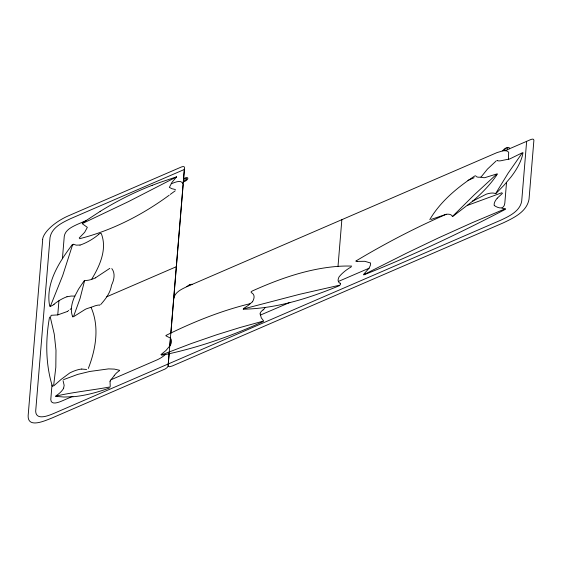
<?xml version="1.0" encoding="UTF-8"?>
<svg xmlns="http://www.w3.org/2000/svg" width="562" height="562" viewBox="0 0 562 562"><rect width="100%" height="100%" fill="white"/><g stroke="black" fill="none" stroke-linecap="round" stroke-linejoin="round"><path stroke-width="0.84" d="M192.26 284.351A3.772 1.517 -29.7 0 0 186.858 286.69L497.054 152.576L502.772 150.876A16.965 6.821 -29.7 0 1 504.423 150.7L505.126 148.965M165.945 335.451L170.904 333.02L183.135 184.912M42.705 239.503L28.142 415.747C27.714 428.996 45.648 420.383 51.837 418.065L165.235 368.96L167.153 367.569L168.052 366.08L169.169 353.646M49.526 317.116C45.55 339.546 45.459 363.017 51.985 384.984L50.784 399.533C50.966 405.743 59.382 402.076 62.628 400.692L71.788 396.73M81.778 369.023A19.403 7.798 -29.7 0 0 69.723 372.992L61.216 379.336L53.58 386.017L55.821 367.316L55.996 350.245L54.247 334.081L50.411 317.656L51.163 315.296L57.753 314.917L58.94 300.761M62.41 258.745L64.265 236.314C65.22 229.942 71.985 226.886 77.184 224.449L86.084 220.599L100.134 211.417M168.27 363.958L184.469 167.743C184.722 165.86 181.99 166.647 180.521 167.364L68.543 215.773A27.931 11.226 -29.7 0 0 42.586 239.56M262.897 321.218L239.967 327.534L216.665 334.769L191.017 343.642L164.097 353.927L160.901 354.636L165.902 350.548L169.836 345.911L170.483 338.127L166.001 335.9M183.254 182.439L184.434 169.253M338.001 266.444L341.858 219.679M506.538 182.32L504.817 203.226C503.981 209.9 498.48 208.34 494.328 205.58M497.033 160.514L496.998 160.493A11.303 4.545 -29.7 0 0 502.702 160.353L508.406 159.222L508.694 152.351L507.416 151.094L505.027 150.686A15.125 6.077 -29.7 0 0 504.451 150.7L504.423 150.7M526.643 141.336L521.705 201.091C520.005 211.207 509.348 216.131 501.037 220.072L54.633 413.084C49.442 415.304 35.982 421.177 35.68 411.236L50.025 237.593C51.725 227.477 62.382 222.552 70.7 218.611L184.322 169.485M173.77 298.387C174.93 292.17 181.519 289.198 186.661 286.782M522.983 152.667L522.801 153.714A97.233 39.087 -29.7 0 1 510.76 177.304L504.114 185.137L496.106 193.356M84.637 280.466L80.071 298.443L73.453 316.785L84.813 309.634A5.508 2.213 -29.7 0 1 86.393 308.819L93.151 306.564A11.303 4.545 -29.7 0 1 99.895 305.054L99.867 305.082M110.033 381.352L110.229 386.213M507.683 149.534L507.24 148.052M110.173 386.909C93.468 390.035 73.383 392.079 55.68 396.133M88.325 368.44C95.793 349.262 99.657 326.901 91.079 307.414M63.611 388.18L64.152 385.335L63.056 380.614M429.797 219.566C440.468 201.393 457.433 187.42 474.834 175.927M50.397 306.22L62.705 275.506L72.238 245.861L73.446 244.182L76.144 245.137L80.015 245.039M495.621 193.616L508.16 173.152L522.393 152.738L510.401 158.625A5.508 2.213 -29.7 0 1 508.828 159.229L508.448 159.215M114.227 375.732L110.44 380.397M501.971 208.298L505.505 208.678L471.904 222.84L438.339 237.958L407.499 252.71L365.574 273.757L363.572 274.418L369.016 268.299L370.33 265.496L370.611 263.023L364.815 261.302L357.355 261.379M369.065 268.222L338.436 281.436M91.606 279.363C99.72 266.03 107.398 249.247 101.315 233.623M497.398 173.988L496.576 175.239M169.836 345.911C171.501 343.754 172.274 340.439 170.483 338.127M84.181 280.775L78.54 289.121L74.697 296.392A96.678 38.862 -29.7 0 0 71.423 308.419L71.198 308.601M497.286 198.161L502.456 193.342M100.696 304.562C105.579 299.04 110.447 292.774 111.494 285.25C114.016 280.192 115.624 273.434 111.803 268.58M452.417 216.489L474.18 194.902L496.977 173.897L485.413 177.487A5.508 2.213 -29.7 0 1 484.008 177.747L480.953 177.163L487.465 169.092L496.162 160.943M252.261 301.913L248.355 305.335L243.648 308.44L246.219 308.208L299.715 294.27L339.982 285.11A3.976 1.602 -29.7 0 0 340.158 283.143M176.475 177.016L171.93 182.404L169.366 187.399L172.056 188.741L175.435 189.549M263.283 321.478C231.923 335.921 199.088 347.414 165.333 354.566A13.938 5.606 -29.7 0 1 157.234 359.806L111.1 379.729M250.49 303.599C223.297 310.112 196.335 320.733 170.904 333.02M495.333 193.553A15.743 6.33 -29.7 0 0 486.383 194.143L472.972 200.943L452.895 216.321M109.815 268.355L95.428 277.853M70.861 308.861L70.109 309.444M79.214 237.986L84.679 232.289L87.342 227.357L82.178 223.634L128.41 201.639L176.517 176.925M169.197 195.204C142.291 214.986 112 230.511 79.53 238.717M68.74 310.47L68.311 310.786M170.244 194.424L174.768 191.143A2.037 0.815 -29.7 0 0 175.225 190.764M67.833 311.13L67.349 311.474M86.084 220.599L82.417 223.079M186.71 179.426L183.395 181.147M355.964 260.972C385.019 243.557 415.114 227.842 446.172 214.319M472.445 201.252L472.972 200.943M244.386 308.475L243.156 309.198C276.56 308.587 308.938 298.324 339.546 285.615M505.47 209.268C459.765 233.167 410.281 256.511 363.754 274.909M67.299 311.51L57.753 314.917M183.507 179.447L186.802 178.33M63.555 379.638L77.612 374.425L89.688 371.482L108.529 368.89L114.437 369.108L119.446 370.26M431.033 219.447L446.073 214.333M106.766 296.778L176.384 266.683M504.943 150.721L529.945 139.91C531.02 139.432 533.893 138.175 533.893 140.296L529.032 199.18C526.868 211.811 513.584 217.972 503.187 222.91L172.155 366.038L169.141 366.803L168.115 365.693M467.928 180.402L474.11 177.733M289.823 302.461L260.382 315.092M171.291 183.76C174.606 182.524 181.498 179.046 183.114 184.16M467.535 205.355L501.964 192.703M152.19 185.334L158.203 183.079A146.155 58.75 -29.7 0 1 161.652 181.849L176.426 176.911M109.414 387.998L107.539 388.679A97.233 39.087 -29.7 0 1 72.919 396.758M66.962 296.778L71.212 296.041L74.943 296.132M165.432 354.439L161.533 355.226M502.772 150.876L502.828 150.869A3.73 1.503 -29.7 0 1 505.709 148.157A3.73 1.503 -29.7 0 1 509.165 147.616M81.743 369.065L86.611 369.466M72.941 396.73L64.026 397.025L55.701 396.372M480.946 177.163L479.4 177.206A11.303 4.545 -29.7 0 1 475.635 175.688M351.672 266.093L350.836 266.072A174.972 70.327 -29.7 0 0 338.008 266.36C308.215 268.594 279.644 278.71 252.577 290.856A1.995 0.801 -29.7 0 0 251.003 292.071M72.87 244.856L72.315 244.547C59.221 262.033 45.122 283.424 49.73 306.36M263.585 320.853L261.281 317.846L260.241 314.032M72.786 316.982L72.47 316.174M52.449 386.516L51.985 384.984M251.291 292.647A25.157 10.109 -29.7 0 1 252.436 301.871M351.18 266.908A22.115 8.887 -29.7 0 0 339.048 276.918A19.094 7.671 -29.7 0 0 340.003 283.255M54.1 304.295A3.976 1.602 -29.7 0 1 50.369 306.269M98.75 234.354A25.157 10.109 -29.7 0 1 79.98 245.144M98.624 234.333A2.065 0.829 -29.7 0 1 99.924 233.567L100.05 233.518A1.995 0.801 -29.7 0 1 100.781 233.363M505.842 148.354A1.363 0.548 -29.7 0 1 506.376 148.101M494.265 205.615A19.403 7.798 -29.7 0 1 497.237 198.168M100.12 211.403A132.414 53.221 -29.7 0 1 152.197 185.298M509.411 148.185A3.73 1.503 -29.7 0 1 509.165 148.895M357.397 261.323A3.843 1.546 -29.7 0 1 355.971 261.147M114.184 375.739A11.303 4.545 -29.7 0 1 119.418 370.695M110.082 381.338A5.508 2.213 -29.7 0 1 110.398 380.411M63.696 388.159A15.743 6.33 -29.7 0 1 56.074 395.824M53.994 304.281A19.094 7.671 -29.7 0 1 66.976 296.722M72.477 316.167A97.704 39.27 -29.7 0 1 71.423 308.447M95.428 277.895A15.743 6.33 -29.7 0 1 85.01 280.445M188.593 285.721A1.419 0.569 -29.7 0 1 190.139 284.871M496.611 175.232A97.233 39.087 -29.7 0 1 473.014 200.887M446.214 214.263A15.743 6.33 -29.7 0 1 452.277 216.321M183.655 178.611A3.737 1.503 -29.7 0 1 187.87 178.393A3.737 1.503 -29.7 0 1 183.381 181.94M260.101 314.102A6.54 2.627 -29.7 0 1 263.002 309.915M264.962 307.498A4.777 1.918 -29.7 0 1 263.086 309.95"/></g></svg>
